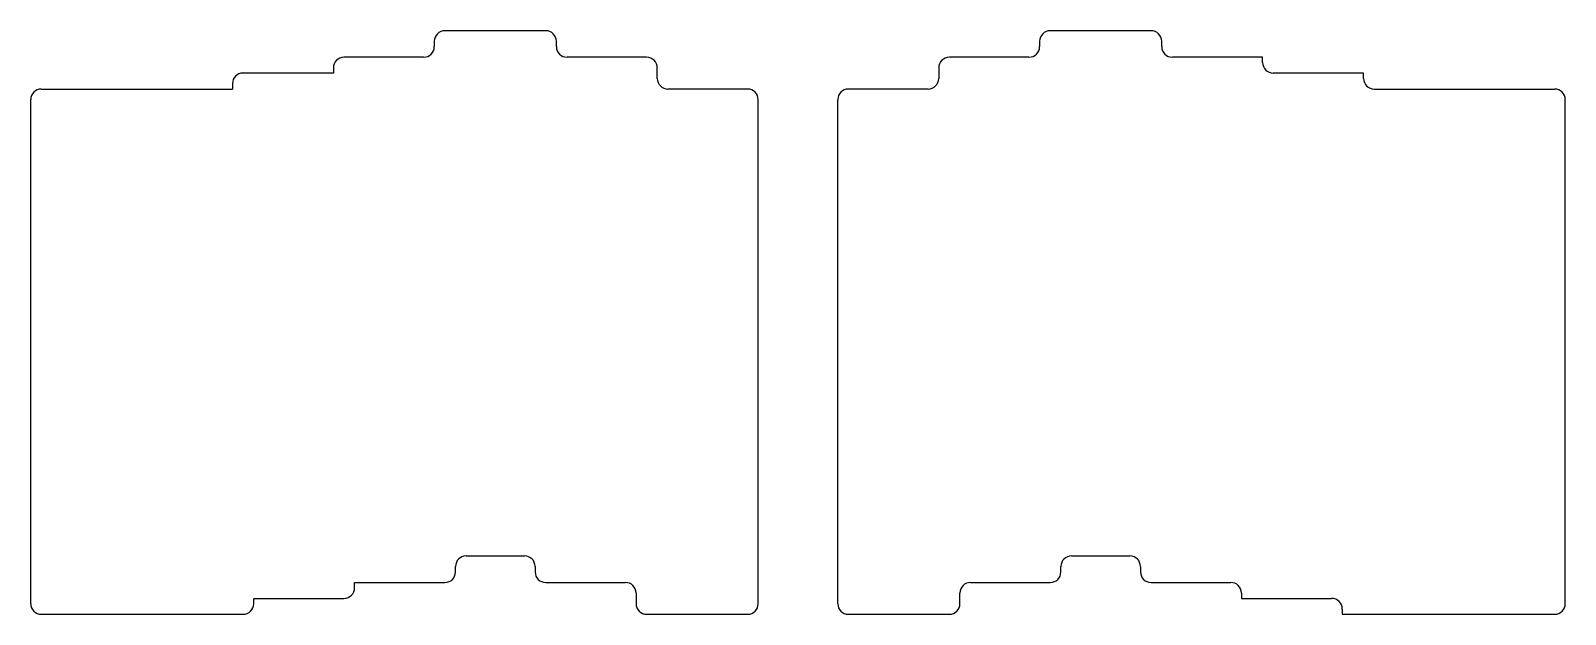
# Model space of a CAD drawing. Header units: millimetres. Extents: x 88 to 378, y -212 to -102.
import ezdxf

# ---------------------------------------------------------------- set-up
doc = ezdxf.new("R2010")
doc.units = ezdxf.units.MM

msp = doc.modelspace()

# ---------------------------------------------------------------- linework, layer by layer
at = {"linetype": 'CONTINUOUS'}
for p, q in [((164.5, -103.5), (164.5, -104.5)), ((185.5, -101.5), (166.5, -101.5)), ((187.5, -104.5), (187.5, -103.5)), ((278.5, -103.5), (278.5, -104.5)), ((299.5, -101.5), (280.5, -101.5)), ((301.5, -104.5), (301.5, -103.5)), ((162.5, -106.5), (147.5, -106.5)), ((204.5, -106.5), (189.5, -106.5)), ((276.5, -106.5), (261.5, -106.5)), ((320.5, -106.5), (303.5, -106.5)), ((320.5, -107.5), (320.5, -106.5)), ((145.5, -109.5), (128.5, -109.5)), ((145.5, -108.5), (145.5, -109.5)), ((206.5, -110.5), (206.5, -108.5)), ((259.5, -108.5), (259.5, -110.5)), ((339.5, -109.5), (322.5, -109.5)), ((339.5, -110.5), (339.5, -109.5)), ((90.5, -112.5), (126.5, -112.5)), ((126.5, -111.5), (126.5, -112.5)), ((223.5, -112.5), (208.5, -112.5)), ((257.5, -112.5), (242.5, -112.5)), ((341.5, -112.5), (375.5, -112.5)), ((88.5, -209.5), (88.5, -114.5)), ((225.5, -209.5), (225.5, -114.5)), ((240.5, -209.5), (240.5, -114.5)), ((377.5, -209.5), (377.5, -114.5)), ((170.5, -200.5), (181.5, -200.5)), ((284.5, -200.5), (295.5, -200.5)), ((168.5, -203.5), (168.5, -202.5)), ((183.5, -202.5), (183.5, -203.5)), ((282.5, -203.5), (282.5, -202.5)), ((297.5, -202.5), (297.5, -203.5)), ((149.5, -206.5), (149.5, -205.5)), ((149.5, -205.5), (166.5, -205.5)), ((185.5, -205.5), (200.5, -205.5)), ((202.5, -207.5), (202.5, -209.5)), ((263.5, -209.5), (263.5, -207.5)), ((265.5, -205.5), (280.5, -205.5)), ((299.5, -205.5), (314.5, -205.5)), ((316.5, -207.5), (316.5, -208.5)), ((130.5, -209.5), (130.5, -208.5)), ((130.5, -208.5), (147.5, -208.5)), ((316.5, -208.5), (333.5, -208.5)), ((335.5, -210.5), (335.5, -211.5)), ((90.5, -211.5), (128.5, -211.5)), ((204.5, -211.5), (223.5, -211.5)), ((242.5, -211.5), (261.5, -211.5)), ((335.5, -211.5), (375.5, -211.5))]:
    msp.add_line(p, q, dxfattribs=at)
for centre, start, end in [((166.5, -103.5), 90, 180), ((185.5, -103.5), 0, 90), ((280.5, -103.5), 90, 180), ((299.5, -103.5), 0, 90), ((147.5, -108.5), 90, 180), ((162.5, -104.5), 270, 0), ((189.5, -104.5), 180, 270), ((204.5, -108.5), 0, 90), ((261.5, -108.5), 90, 180), ((276.5, -104.5), 270, 0), ((303.5, -104.5), 180, 270), ((128.5, -111.5), 90, 180), ((322.5, -107.5), 180, 270), ((90.5, -114.5), 90, 180), ((208.5, -110.5), 180, 270), ((223.5, -114.5), 0, 90), ((242.5, -114.5), 90, 180), ((257.5, -110.5), 270, 0), ((341.5, -110.5), 180, 270), ((375.5, -114.5), 0, 90), ((170.5, -202.5), 90, 180), ((181.5, -202.5), 0, 90), ((284.5, -202.5), 90, 180), ((295.5, -202.5), 0, 90), ((166.5, -203.5), 270, 0), ((185.5, -203.5), 180, 270), ((280.5, -203.5), 270, 0), ((299.5, -203.5), 180, 270), ((147.5, -206.5), 270, 0), ((200.5, -207.5), 0, 90), ((265.5, -207.5), 90, 180), ((314.5, -207.5), 0, 90), ((90.5, -209.5), 180, 270), ((128.5, -209.5), 270, 0), ((204.5, -209.5), 180, 270), ((223.5, -209.5), 270, 0), ((242.5, -209.5), 180, 270), ((261.5, -209.5), 270, 0), ((333.5, -210.5), 0, 90), ((375.5, -209.5), 270, 0)]:
    msp.add_arc(centre, 2, start, end, dxfattribs=at)

doc.saveas('drawing.dxf')
